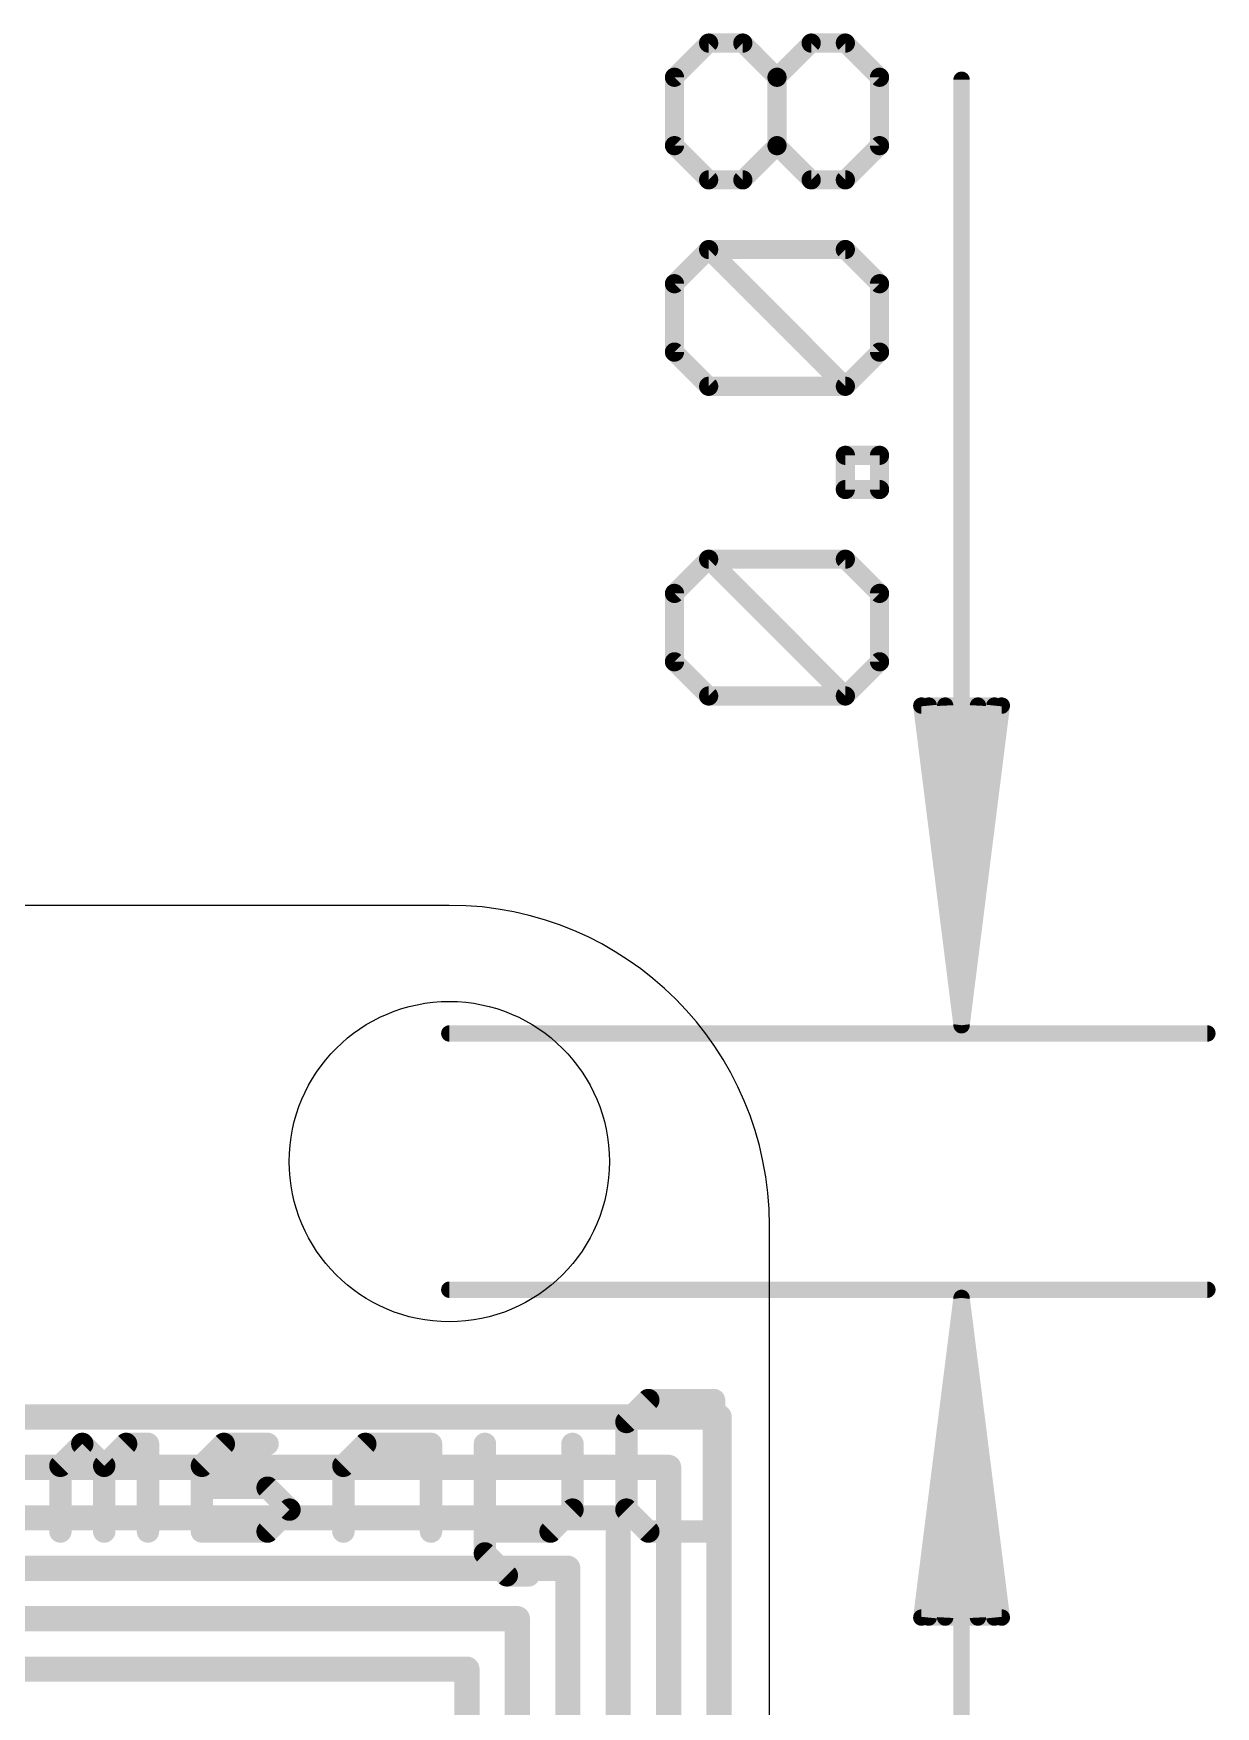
# Model space of a CAD drawing. Extents: x -8.6 to 30.2, y -8.2 to 38.7.
# Drawn here: x 19.56 to 28.94, y 25.4 to 38.66 of the extents above; entities that cross this region are included whole.
import ezdxf

# ---------------------------------------------------------------- set-up
doc = ezdxf.new("R2010")
doc.units = 0
for name, color, linetype in [('1', 12, 'CONTINUOUS'), ('20', 53, 'CONTINUOUS'), ('22', 6, 'CONTINUOUS'), ('47', 253, 'CONTINUOUS')]:
    doc.layers.add(name, color=color, linetype=linetype)

msp = doc.modelspace()

# ---------------------------------------------------------------- linework, layer by layer
at = {"layer": '1', "const_width": 0.2}
for points in [[(0.4, 27.693), (25, 27.693)], [(25, 27.693), (25, 12.693)], [(0.8, 27.293), (24.6, 27.293)], [(24.6, 27.293), (24.6, 13.093)], [(1.2, 26.893), (24.2, 26.893)], [(24.2, 26.893), (24.2, 13.493)], [(1.6, 26.493), (23.8, 26.493)], [(23.8, 26.493), (23.8, 13.893)], [(2, 26.093), (23.4, 26.093)], [(23.4, 26.093), (23.4, 14.293)], [(2.4, 25.693), (23, 25.693)], [(23, 25.693), (23, 14.693)]]:
    msp.add_lwpolyline(points, dxfattribs=at)
at = {"layer": '1', "const_width": 0.1}
for points in [[(25.05, 27.693, 1), (24.95, 27.693)], [(25, 27.643, 1), (25, 27.743)], [(24.65, 27.293, 1), (24.55, 27.293)], [(24.6, 27.243, 1), (24.6, 27.343)], [(24.25, 26.893, 1), (24.15, 26.893)], [(24.2, 26.843, 1), (24.2, 26.943)], [(23.85, 26.493, 1), (23.75, 26.493)], [(23.8, 26.443, 1), (23.8, 26.543)], [(23.45, 26.093, 1), (23.35, 26.093)], [(23.4, 26.043, 1), (23.4, 26.143)], [(23.05, 25.693, 1), (22.95, 25.693)], [(23, 25.643, 1), (23, 25.743)]]:
    msp.add_lwpolyline(points, format="xyb", dxfattribs=at)
at = {"layer": '20'}
for p, q in [((22.86, 31.75), (2.54, 31.75)), ((25.4, 2.54), (25.4, 29.21))]:
    msp.add_line(p, q, dxfattribs=at)
msp.add_circle((22.86, 29.718), 1.27, dxfattribs=at)
msp.add_arc((22.86, 29.21), 2.54, 0, 90, dxfattribs=at)
at = {"layer": '22', "const_width": 0.1778}
for points in [[(24.2651, 27.6529), (24.4388, 27.8266)], [(24.4388, 27.8266), (24.96, 27.8266)], [(24.96, 27.8266), (24.96, 26.7843)], [(24.2651, 26.958), (24.2651, 27.6529)], [(19.9483, 27.4792), (19.7746, 27.3054)], [(20.122, 27.3054), (19.9483, 27.4792)], [(20.2958, 27.4792), (20.122, 27.3054)], [(20.4695, 27.4792), (20.2958, 27.4792)], [(20.4695, 26.7843), (20.4695, 27.4792)], [(21.0709, 27.4792), (20.8972, 27.3054)], [(21.4184, 27.4792), (21.0709, 27.4792)], [(22.1936, 27.4792), (22.0199, 27.3054)], [(22.7147, 27.4792), (22.1936, 27.4792)], [(22.7147, 26.7843), (22.7147, 27.4792)], [(23.1425, 27.4792), (23.1425, 26.6106)], [(23.8373, 27.4792), (23.8373, 26.958)], [(19.7746, 27.3054), (19.7746, 26.7843)], [(20.122, 27.3054), (20.122, 26.7843)], [(20.8972, 27.3054), (20.8972, 26.7843)], [(22.0199, 27.3054), (22.0199, 26.7843)], [(21.4184, 27.1317), (20.8972, 27.1317)], [(21.5921, 26.958), (21.4184, 27.1317)], [(21.4184, 26.7843), (21.5921, 26.958)], [(23.8373, 26.958), (23.6636, 26.7843)], [(24.4388, 26.7843), (24.2651, 26.958)], [(20.8972, 26.7843), (21.4184, 26.7843)], [(23.6636, 26.7843), (23.1425, 26.7843)], [(24.96, 26.7843), (24.4388, 26.7843)], [(23.1425, 26.6106), (23.3162, 26.4369)], [(23.3162, 26.4369), (23.4899, 26.4369)]]:
    msp.add_lwpolyline(points, dxfattribs=at)
at = {"layer": '22', "const_width": 0.0889}
for points in [[(24.4388, 27.871, 1), (24.4388, 27.7821)], [(24.4702, 27.7952, 1), (24.4074, 27.858)], [(25.0044, 27.8266, 1), (24.9155, 27.8266)], [(24.96, 27.7821, 1), (24.96, 27.871)], [(24.3095, 27.6529, 1), (24.2206, 27.6529)], [(24.2337, 27.6843, 1), (24.2965, 27.6214)], [(19.9798, 27.5106, 1), (19.9169, 27.4477)], [(19.9798, 27.4477, 1), (19.9169, 27.5106)], [(20.2958, 27.5236, 1), (20.2958, 27.4347)], [(20.3272, 27.4477, 1), (20.2643, 27.5106)], [(20.5139, 27.4792, 1), (20.425, 27.4792)], [(20.4695, 27.4347, 1), (20.4695, 27.5236)], [(21.0709, 27.5236, 1), (21.0709, 27.4347)], [(21.1024, 27.4477, 1), (21.0395, 27.5106)], [(21.4184, 27.4347, 1), (21.4184, 27.5236)], [(22.1936, 27.5236, 1), (22.1936, 27.4347)], [(22.225, 27.4477, 1), (22.1621, 27.5106)], [(22.7592, 27.4792, 1), (22.6703, 27.4792)], [(22.7147, 27.4347, 1), (22.7147, 27.5236)], [(23.1869, 27.4792, 1), (23.098, 27.4792)], [(23.8818, 27.4792, 1), (23.7929, 27.4792)], [(19.7432, 27.3369, 1), (19.806, 27.274)], [(19.8191, 27.3054, 1), (19.7302, 27.3054)], [(20.0906, 27.3369, 1), (20.1535, 27.274)], [(20.1665, 27.3054, 1), (20.0776, 27.3054)], [(20.0906, 27.274, 1), (20.1535, 27.3369)], [(20.9417, 27.3054, 1), (20.8528, 27.3054)], [(20.8658, 27.3369, 1), (20.9287, 27.274)], [(22.0643, 27.3054, 1), (21.9754, 27.3054)], [(21.9884, 27.3369, 1), (22.0513, 27.274)], [(20.8972, 27.1762, 1), (20.8972, 27.0873)], [(21.4498, 27.1632, 1), (21.3869, 27.1003)], [(21.4184, 27.0873, 1), (21.4184, 27.1762)], [(21.5607, 26.9266, 1), (21.6235, 26.9894)], [(21.6235, 26.9266, 1), (21.5607, 26.9894)], [(23.7929, 26.958, 1), (23.8818, 26.958)], [(23.8688, 26.9266, 1), (23.8059, 26.9894)], [(24.2965, 26.9894, 1), (24.2337, 26.9266)], [(24.2206, 26.958, 1), (24.3095, 26.958)], [(19.7302, 26.7843, 1), (19.8191, 26.7843)], [(20.0776, 26.7843, 1), (20.1665, 26.7843)], [(20.425, 26.7843, 1), (20.5139, 26.7843)], [(20.8972, 26.8288, 1), (20.8972, 26.7399)], [(20.8528, 26.7843, 1), (20.9417, 26.7843)], [(21.3869, 26.8157, 1), (21.4498, 26.7529)], [(21.4184, 26.7399, 1), (21.4184, 26.8288)], [(21.9754, 26.7843, 1), (22.0643, 26.7843)], [(22.6703, 26.7843, 1), (22.7592, 26.7843)], [(23.1425, 26.8288, 1), (23.1425, 26.7399)], [(23.6322, 26.8157, 1), (23.6951, 26.7529)], [(23.6636, 26.7399, 1), (23.6636, 26.8288)], [(24.4388, 26.8288, 1), (24.4388, 26.7399)], [(24.4074, 26.7529, 1), (24.4702, 26.8157)], [(24.9155, 26.7843, 1), (25.0044, 26.7843)], [(24.96, 26.7399, 1), (24.96, 26.8288)], [(23.1739, 26.642, 1), (23.111, 26.5792)], [(23.098, 26.6106, 1), (23.1869, 26.6106)], [(23.3162, 26.4813, 1), (23.3162, 26.3924)], [(23.2848, 26.4054, 1), (23.3476, 26.4683)], [(23.4899, 26.3924, 1), (23.4899, 26.4813)]]:
    msp.add_lwpolyline(points, format="xyb", dxfattribs=at)
at = {"layer": '47'}
for points, const_width in [([(24.6463, 38.3166), (24.9175, 38.5877)], 0.1524), ([(24.9175, 38.5877), (25.1886, 38.5877)], 0.1524), ([(25.1886, 38.5877), (25.4598, 38.3166)], 0.1524), ([(25.4598, 38.3166), (25.731, 38.5877)], 0.1524), ([(25.731, 38.5877), (26.0021, 38.5877)], 0.1524), ([(26.0021, 38.5877), (26.2733, 38.3166)], 0.1524), ([(24.6463, 37.7743), (24.6463, 38.3166)], 0.1524), ([(25.4598, 37.7743), (25.4598, 38.3166)], 0.1524), ([(26.2733, 38.3166), (26.2733, 37.7743)], 0.1524), ([(26.924, 30.799), (26.924, 38.2968)], 0.13), ([(24.9175, 37.5031), (24.6463, 37.7743)], 0.1524), ([(25.4598, 37.7743), (25.1886, 37.5031)], 0.1524), ([(25.731, 37.5031), (25.4598, 37.7743)], 0.1524), ([(26.2733, 37.7743), (26.0021, 37.5031)], 0.1524), ([(25.1886, 37.5031), (24.9175, 37.5031)], 0.1524), ([(26.0021, 37.5031), (25.731, 37.5031)], 0.1524), ([(24.6463, 36.6794), (24.9175, 36.9506)], 0.1524), ([(24.9175, 36.9506), (26.0021, 36.9506)], 0.1524), ([(26.0021, 35.8659), (24.9175, 36.9506)], 0.1524), ([(26.0021, 36.9506), (26.2733, 36.6794)], 0.1524), ([(24.6463, 36.1371), (24.6463, 36.6794)], 0.1524), ([(26.2733, 36.6794), (26.2733, 36.1371)], 0.1524), ([(24.9175, 35.8659), (24.6463, 36.1371)], 0.1524), ([(26.2733, 36.1371), (26.0021, 35.8659)], 0.1524), ([(26.0021, 35.8659), (24.9175, 35.8659)], 0.1524), ([(26.0021, 35.0474), (26.0021, 35.3185)], 0.1524), ([(26.0021, 35.3185), (26.2733, 35.3185)], 0.1524), ([(26.2733, 35.3185), (26.2733, 35.0474)], 0.1524), ([(26.2733, 35.0474), (26.0021, 35.0474)], 0.1524), ([(24.6463, 34.2237), (24.9175, 34.4949)], 0.1524), ([(24.9175, 34.4949), (26.0021, 34.4949)], 0.1524), ([(26.0021, 33.4102), (24.9175, 34.4949)], 0.1524), ([(26.0021, 34.4949), (26.2733, 34.2237)], 0.1524), ([(24.6463, 33.6814), (24.6463, 34.2237)], 0.1524), ([(26.2733, 34.2237), (26.2733, 33.6814)], 0.1524), ([(24.9175, 33.4102), (24.6463, 33.6814)], 0.1524), ([(26.2733, 33.6814), (26.0021, 33.4102)], 0.1524), ([(26.0021, 33.4102), (24.9175, 33.4102)], 0.1524), ([(26.924, 30.799), (26.6048, 33.334)], 0.13), ([(26.6048, 33.334), (27.2432, 33.334)], 0.13), ([(26.924, 30.799), (26.664, 33.334)], 0.13), ([(26.924, 30.799), (26.794, 33.334)], 0.13), ([(27.2432, 33.334), (26.924, 30.799)], 0.13), ([(27.054, 33.334), (26.924, 30.799)], 0.13), ([(27.184, 33.334), (26.924, 30.799)], 0.13), ([(22.86, 30.734), (28.874, 30.734)], 0.13), ([(22.86, 28.702), (28.874, 28.702)], 0.13), ([(26.924, 28.637), (26.6048, 26.102)], 0.13), ([(26.924, 28.637), (26.664, 26.102)], 0.13), ([(26.924, 28.637), (26.794, 26.102)], 0.13), ([(26.924, 28.637), (26.924, 23.502)], 0.13), ([(27.2432, 26.102), (26.924, 28.637)], 0.13), ([(27.054, 26.102), (26.924, 28.637)], 0.13), ([(27.184, 26.102), (26.924, 28.637)], 0.13), ([(26.6048, 26.102), (27.2432, 26.102)], 0.13)]:
    msp.add_lwpolyline(points, dxfattribs=dict(at, const_width=const_width))
for points, const_width in [([(24.9175, 38.6258, 1), (24.9175, 38.5496)], 0.0762), ([(24.9444, 38.5608, 1), (24.8905, 38.6147)], 0.0762), ([(25.2156, 38.6147, 1), (25.1617, 38.5608)], 0.0762), ([(25.1886, 38.5496, 1), (25.1886, 38.6258)], 0.0762), ([(25.731, 38.6258, 1), (25.731, 38.5496)], 0.0762), ([(25.7579, 38.5608, 1), (25.704, 38.6147)], 0.0762), ([(26.0291, 38.6147, 1), (25.9752, 38.5608)], 0.0762), ([(26.0021, 38.5496, 1), (26.0021, 38.6258)], 0.0762), ([(24.6844, 38.3166, 1), (24.6082, 38.3166)], 0.0762), ([(24.6194, 38.3435, 1), (24.6733, 38.2896)], 0.0762), ([(25.4979, 38.3166, 1), (25.4217, 38.3166)], 0.0762), ([(25.4329, 38.3435, 1), (25.4867, 38.2896)], 0.0762), ([(25.4329, 38.2896, 1), (25.4867, 38.3435)], 0.0762), ([(26.3114, 38.3166, 1), (26.2352, 38.3166)], 0.0762), ([(26.2464, 38.2896, 1), (26.3002, 38.3435)], 0.0762), ([(26.9565, 38.2968, 1), (26.8915, 38.2968)], 0.065), ([(24.6733, 37.8012, 1), (24.6194, 37.7473)], 0.0762), ([(24.6082, 37.7743, 1), (24.6844, 37.7743)], 0.0762), ([(25.4867, 37.8012, 1), (25.4329, 37.7473)], 0.0762), ([(25.4217, 37.7743, 1), (25.4979, 37.7743)], 0.0762), ([(25.4867, 37.7473, 1), (25.4329, 37.8012)], 0.0762), ([(26.2352, 37.7743, 1), (26.3114, 37.7743)], 0.0762), ([(26.3002, 37.7473, 1), (26.2464, 37.8012)], 0.0762), ([(24.9175, 37.5412, 1), (24.9175, 37.465)], 0.0762), ([(24.8905, 37.4761, 1), (24.9444, 37.53)], 0.0762), ([(25.1617, 37.53, 1), (25.2156, 37.4761)], 0.0762), ([(25.1886, 37.465, 1), (25.1886, 37.5412)], 0.0762), ([(25.731, 37.5412, 1), (25.731, 37.465)], 0.0762), ([(25.704, 37.4761, 1), (25.7579, 37.53)], 0.0762), ([(25.9752, 37.53, 1), (26.0291, 37.4761)], 0.0762), ([(26.0021, 37.465, 1), (26.0021, 37.5412)], 0.0762), ([(24.9175, 36.9887, 1), (24.9175, 36.9125)], 0.0762), ([(24.9444, 36.9775, 1), (24.8905, 36.9237)], 0.0762), ([(24.9444, 36.9237, 1), (24.8905, 36.9775)], 0.0762), ([(26.0291, 36.9775, 1), (25.9752, 36.9237)], 0.0762), ([(26.0021, 36.9125, 1), (26.0021, 36.9887)], 0.0762), ([(24.6844, 36.6794, 1), (24.6082, 36.6794)], 0.0762), ([(26.3114, 36.6794, 1), (26.2352, 36.6794)], 0.0762), ([(24.6194, 36.7064, 1), (24.6733, 36.6525)], 0.0762), ([(26.2464, 36.6525, 1), (26.3002, 36.7064)], 0.0762), ([(24.6082, 36.1371, 1), (24.6844, 36.1371)], 0.0762), ([(24.6733, 36.164, 1), (24.6194, 36.1102)], 0.0762), ([(26.2352, 36.1371, 1), (26.3114, 36.1371)], 0.0762), ([(26.3002, 36.1102, 1), (26.2464, 36.164)], 0.0762), ([(24.9175, 35.904, 1), (24.9175, 35.8278)], 0.0762), ([(24.8905, 35.839, 1), (24.9444, 35.8929)], 0.0762), ([(25.9752, 35.8929, 1), (26.0291, 35.839)], 0.0762), ([(25.9752, 35.839, 1), (26.0291, 35.8929)], 0.0762), ([(26.0021, 35.8278, 1), (26.0021, 35.904)], 0.0762), ([(26.0402, 35.3185, 1), (25.964, 35.3185)], 0.0762), ([(26.0021, 35.3566, 1), (26.0021, 35.2804)], 0.0762), ([(26.3114, 35.3185, 1), (26.2352, 35.3185)], 0.0762), ([(26.2733, 35.2804, 1), (26.2733, 35.3566)], 0.0762), ([(26.0021, 35.0855, 1), (26.0021, 35.0093)], 0.0762), ([(25.964, 35.0474, 1), (26.0402, 35.0474)], 0.0762), ([(26.2352, 35.0474, 1), (26.3114, 35.0474)], 0.0762), ([(26.2733, 35.0093, 1), (26.2733, 35.0855)], 0.0762), ([(24.9444, 34.5218, 1), (24.8905, 34.4679)], 0.0762), ([(24.9175, 34.533, 1), (24.9175, 34.4568)], 0.0762), ([(24.9444, 34.4679, 1), (24.8905, 34.5218)], 0.0762), ([(26.0291, 34.5218, 1), (25.9752, 34.4679)], 0.0762), ([(26.0021, 34.4568, 1), (26.0021, 34.533)], 0.0762), ([(24.6844, 34.2237, 1), (24.6082, 34.2237)], 0.0762), ([(24.6194, 34.2506, 1), (24.6733, 34.1968)], 0.0762), ([(26.3114, 34.2237, 1), (26.2352, 34.2237)], 0.0762), ([(26.2464, 34.1968, 1), (26.3002, 34.2506)], 0.0762), ([(24.6733, 33.7083, 1), (24.6194, 33.6544)], 0.0762), ([(24.6082, 33.6814, 1), (24.6844, 33.6814)], 0.0762), ([(26.2352, 33.6814, 1), (26.3114, 33.6814)], 0.0762), ([(26.3002, 33.6544, 1), (26.2464, 33.7083)], 0.0762), ([(24.9175, 33.4483, 1), (24.9175, 33.3721)], 0.0762), ([(24.8905, 33.3833, 1), (24.9444, 33.4371)], 0.0762), ([(25.9752, 33.4371, 1), (26.0291, 33.3833)], 0.0762), ([(25.9752, 33.3833, 1), (26.0291, 33.4371)], 0.0762), ([(26.0021, 33.3721, 1), (26.0021, 33.4483)], 0.0762), ([(26.637, 33.3381, 1), (26.5725, 33.3299)], 0.065), ([(26.6048, 33.3665, 1), (26.6048, 33.3015)], 0.065), ([(26.6963, 33.3373, 1), (26.6317, 33.3307)], 0.065), ([(26.8265, 33.3357, 1), (26.7615, 33.3323)], 0.065), ([(27.0865, 33.3323, 1), (27.0215, 33.3357)], 0.065), ([(27.2163, 33.3307, 1), (27.1517, 33.3373)], 0.065), ([(27.2755, 33.3299, 1), (27.211, 33.3381)], 0.065), ([(27.2432, 33.3015, 1), (27.2432, 33.3665)], 0.065), ([(22.86, 30.7665, 1), (22.86, 30.7015)], 0.065), ([(26.8918, 30.8031, 1), (26.9562, 30.7949)], 0.065), ([(26.8917, 30.8023, 1), (26.9563, 30.7957)], 0.065), ([(26.8915, 30.7973, 1), (26.9565, 30.8007)], 0.065), ([(26.8915, 30.8007, 1), (26.9565, 30.7973)], 0.065), ([(26.8915, 30.799, 1), (26.9565, 30.799)], 0.065), ([(26.8917, 30.7957, 1), (26.9563, 30.8023)], 0.065), ([(26.8918, 30.7949, 1), (26.9562, 30.8031)], 0.065), ([(28.874, 30.7015, 1), (28.874, 30.7665)], 0.065), ([(22.86, 28.7345, 1), (22.86, 28.6695)], 0.065), ([(26.9565, 28.637, 1), (26.8915, 28.637)], 0.065), ([(26.9562, 28.6411, 1), (26.8918, 28.6329)], 0.065), ([(26.9565, 28.6353, 1), (26.8915, 28.6387)], 0.065), ([(26.9565, 28.6387, 1), (26.8915, 28.6353)], 0.065), ([(26.9563, 28.6403, 1), (26.8917, 28.6337)], 0.065), ([(26.9563, 28.6337, 1), (26.8917, 28.6403)], 0.065), ([(26.9562, 28.6329, 1), (26.8918, 28.6411)], 0.065), ([(28.874, 28.6695, 1), (28.874, 28.7345)], 0.065), ([(26.5725, 26.1061, 1), (26.637, 26.0979)], 0.065), ([(26.6048, 26.1345, 1), (26.6048, 26.0695)], 0.065), ([(26.6317, 26.1053, 1), (26.6963, 26.0987)], 0.065), ([(27.1517, 26.0987, 1), (27.2163, 26.1053)], 0.065), ([(27.211, 26.0979, 1), (27.2755, 26.1061)], 0.065), ([(27.2432, 26.0695, 1), (27.2432, 26.1345)], 0.065), ([(26.7615, 26.1037, 1), (26.8265, 26.1003)], 0.065), ([(27.0215, 26.1003, 1), (27.0865, 26.1037)], 0.065)]:
    msp.add_lwpolyline(points, format="xyb", dxfattribs=dict(at, const_width=const_width))

doc.saveas('drawing.dxf')
